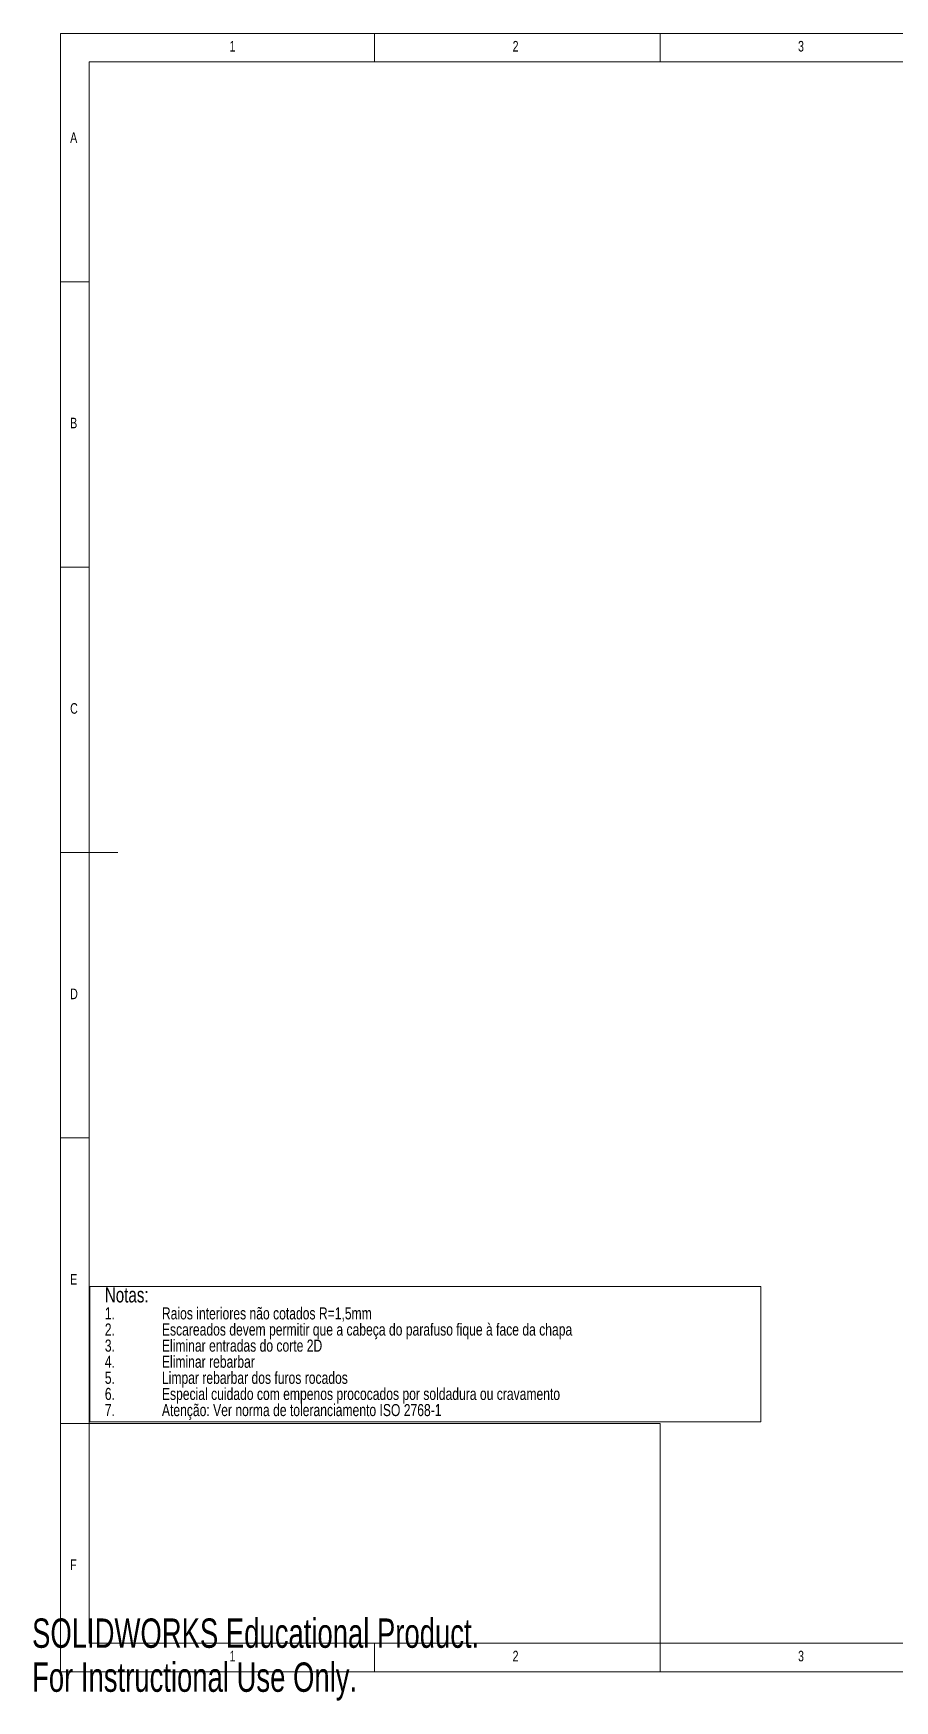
# Model space of a CAD drawing. Header units: millimetres. Extents: x 0 to 415, y 0 to 292.
# Drawn here: x 0.2 to 151.1, y -0.1 to 292 of the extents above; entities that cross this region are included whole.
import ezdxf

# ---------------------------------------------------------------- set-up
doc = ezdxf.new("R2010")
doc.units = ezdxf.units.MM
doc.styles.add('SLDTEXTSTYLE0', font='TXT', dxfattribs={"width": 0.75})
doc.styles.add('SLDTEXTSTYLE3', font='TXT', dxfattribs={"width": 0.7})

# ---------------------------------------------------------------- blocks, each defined once
blk = doc.blocks.new('SW_NOTE_0')
at = {"color": 0, "linetype": 'Continuous', "lineweight": 0}
for p, q in [((-2.62, -20.13), (-2.62, 3.55)), ((-2.62, 3.55), (114.88, 3.55)), ((114.88, 3.55), (114.88, -20.13)), ((114.88, -20.13), (-2.62, -20.13))]:
    blk.add_line(p, q, dxfattribs=at)
at = {"color": 0, "linetype": 'Continuous', "lineweight": 0, "attachment_point": 1, "style": 'SLDTEXTSTYLE0'}
for s, insert, char_height in [('Notas:', (0, 3.41), 2.646), ('Raios interiores não cotados R=1,5mm', (10, -0.09), 2.1167), ('2.', (0, -2.92), 2.117), ('1.', (0, -0.09), 2.117), ('Escareados devem permitir que a cabeça do parafuso fique à face da chapa', (10, -2.92), 2.1167), ('3.', (0, -5.74), 2.117), ('Eliminar entradas do corte 2D', (10, -5.74), 2.1167), ('4.', (0, -8.56), 2.117), ('Eliminar rebarbar', (10, -8.56), 2.1167), ('5.', (0, -11.38), 2.117), ('Limpar rebarbar dos furos rocados', (10, -11.38), 2.1167), ('6.', (0, -14.2), 2.117), ('Especial cuidado com empenos prococados por soldadura ou cravamento', (10, -14.2), 2.1167), ('7.', (0, -17.03), 2.117), ('Atenção: Ver norma de toleranciamento ISO 2768-1', (10, -17.03), 2.1167)]:
    blk.add_mtext(s, dxfattribs=dict(at, insert=insert, char_height=char_height))

msp = doc.modelspace()

# ---------------------------------------------------------------- linework, layer by layer
at = {"color": 7, "linetype": 'Continuous', "lineweight": 0}
for p, q in [((415, 292), (5, 292)), ((5, 292), (5, 5)), ((60, 287), (60, 292)), ((110, 292), (110, 287)), ((410, 287), (10, 287)), ((10, 287), (10, 10)), ((10, 248.5), (5, 248.5)), ((5, 198.5), (10, 198.5)), ((5, 148.5), (15, 148.5)), ((5, 98.5), (10, 98.5)), ((10, 48.5), (5, 48.5)), ((10, 48.5), (110, 48.5)), ((110, 48.5), (110, 10)), ((10, 10), (230, 10)), ((60, 5), (60, 10)), ((110, 10), (110, 5)), ((5, 5), (415, 5))]:
    msp.add_line(p, q, dxfattribs=at)

# ---------------------------------------------------------------- block references
msp.add_blockref('SW_NOTE_0', (12.7387, 68.9236), dxfattribs=at)

# ---------------------------------------------------------------- texts
at = {"color": 7, "linetype": 'Continuous', "lineweight": 0, "char_height": 1.8521, "attachment_point": 1, "style": 'SLDTEXTSTYLE0'}
for s, insert in [('1', (34.5833, 290.668)), ('2', (84.1667, 290.668)), ('3', (134.1667, 290.668)), ('A', (6.6667, 274.668)), ('B', (6.6667, 224.668)), ('C', (6.6667, 174.668)), ('D', (6.6667, 124.668)), ('E', (6.6667, 74.668)), ('F', (6.6667, 24.668)), ('1', (34.5833, 8.668)), ('2', (84.1667, 8.668)), ('3', (134.1667, 8.668))]:
    msp.add_mtext(s, dxfattribs=dict(at, insert=insert))
at = {"color": 7, "linetype": 'Continuous', "char_height": 5.1381, "attachment_point": 1, "style": 'SLDTEXTSTYLE3'}
for s, insert in [('SOLIDWORKS Educational Product.', (0, 14.3305)), ('For Instructional Use Only.', (0, 6.6234))]:
    msp.add_mtext(s, dxfattribs=dict(at, insert=insert))

doc.saveas('drawing.dxf')
